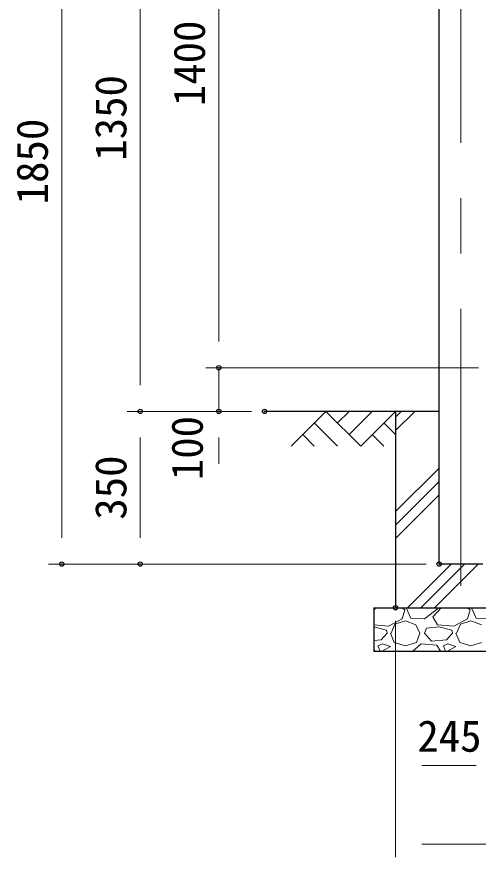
# Model space of a CAD drawing. Units: millimetres, scale not verified. Extents: x -6300 to 6300, y -4455 to 4455.
# Drawn here: x 1915 to 2973, y -2020 to -93 of the extents above; entities that cross this region are included whole.
import ezdxf
from ezdxf.enums import TextEntityAlignment as Align

# ---------------------------------------------------------------- set-up
doc = ezdxf.new("R2010")
doc.units = ezdxf.units.MM
doc.header["$LTSCALE"] = 20
doc.header["$PDMODE"] = 32
doc.header["$PDSIZE"] = 10
doc.linetypes.add('USER1', pattern=[50.8, 31.75, -6.35, 6.35, -6.35])
for name, color, linetype, lineweight in [('0-1_D-STR1', 1, 'Continuous', 25), ('0-2_D-STR4', 7, 'Continuous', 25), ('0-3_D-BMK', 2, 'USER1', 13), ('0-6_D-DCR-HCH', 7, 'Continuous', 13), ('0-7_D-BGD', 7, 'Continuous', 25), ('0-8_D-STR-DIM', 7, 'Continuous', 13)]:
    doc.layers.add(name, color=color, linetype=linetype, lineweight=lineweight)
doc.layers.add('0-A_Defpoints', color=8, linetype='Continuous')
doc.styles.add('ＭＳ ゴシック', font='')
doc.styles.get('ＭＳ ゴシック').set_extended_font_data('MS Gothic')

msp = doc.modelspace()

# ---------------------------------------------------------------- linework, layer by layer
at = {"layer": '0-1_D-STR1'}
for p, q in [((2883.29, -1348.02), (2883.29, 501.98)), ((2983.29, -1348.02), (2883.29, -1348.02))]:
    msp.add_line(p, q, dxfattribs=at)
at = {"layer": '0-2_D-STR4'}
for p, q in [((2883.29, -998.02), (2783.29, -998.02)), ((2783.29, -998.02), (2783.29, -1448.02)), ((2733.29, -1448.02), (4003.29, -1448.02)), ((2733.29, -1448.02), (2733.29, -1548.02)), ((2733.29, -1548.02), (4003.29, -1548.02))]:
    msp.add_line(p, q, dxfattribs=at)
at = {"layer": '0-3_D-BMK'}
msp.add_line((2933.29, -1398.02), (2933.29, 551.98), dxfattribs=at)
at = {"layer": '0-6_D-DCR-HCH'}
for p, q in [((2623.66, -998.02), (2543.84, -1077.84)), ((2623.66, -998.02), (2703.47, -1077.84)), ((2650.26, -1024.63), (2676.87, -998.02)), ((2676.87, -1051.23), (2730.08, -998.02)), ((2703.47, -1077.84), (2783.29, -998.02)), ((2783.29, -1042.2), (2827.47, -998.02)), ((2783.29, -1011.26), (2796.53, -998.02)), ((2597.05, -1024.63), (2650.51, -1077.84)), ((2756.69, -1024.63), (2783.29, -1051.11)), ((2570.44, -1051.23), (2597.17, -1077.84)), ((2730.08, -1051.23), (2756.81, -1077.84)), ((2783.29, -1227.81), (2883.29, -1127.81)), ((2783.29, -1258.75), (2883.29, -1158.75)), ((2783.29, -1289.68), (2883.29, -1189.68)), ((2810.57, -1448.02), (2910.57, -1348.02)), ((2841.51, -1448.02), (2941.51, -1348.02)), ((2872.44, -1448.02), (2972.44, -1348.02)), ((2733.29, -1453.41), (2738.15, -1448.02)), ((2797.6, -1448.02), (2804.5, -1452.8)), ((2804.5, -1452.8), (2798.5, -1473.8)), ((2807.78, -1448.02), (2818, -1472.3)), ((2849.5, -1473.8), (2882.5, -1448.3)), ((2869, -1469.3), (2888.15, -1448.02)), ((2882.5, -1448.3), (2882.59, -1448.02)), ((2947.6, -1448.02), (2954.5, -1452.8)), ((2954.5, -1452.8), (2948.5, -1473.8)), ((2957.78, -1448.02), (2968, -1472.3)), ((2798.5, -1473.8), (2767, -1490.3)), ((2782, -1485.8), (2806, -1478.3)), ((2806, -1478.3), (2830, -1487.3)), ((2818, -1472.3), (2849.5, -1473.8)), ((2879.5, -1487.3), (2869, -1469.3)), ((2948.5, -1473.8), (2917, -1490.3)), ((2932, -1485.8), (2956, -1478.3)), ((2956, -1478.3), (2980, -1487.3)), ((2968, -1472.3), (2999.5, -1473.8)), ((2767, -1490.3), (2733.29, -1487.6)), ((2762.5, -1499.3), (2733.29, -1492)), ((2764, -1506.8), (2762.5, -1499.3)), ((2773, -1506.8), (2782, -1485.8)), ((2830, -1487.3), (2839, -1506.8)), ((2849.5, -1506.8), (2854, -1494.8)), ((2882.5, -1491.8), (2854, -1494.8)), ((2917, -1490.3), (2879.5, -1487.3)), ((2912.5, -1499.3), (2882.5, -1491.8)), ((2914, -1506.8), (2912.5, -1499.3)), ((2923, -1506.8), (2932, -1485.8)), ((2750.5, -1521.8), (2733.29, -1523.29)), ((2764, -1506.8), (2750.5, -1521.8)), ((2771.5, -1506.8), (2780.5, -1527.8)), ((2831.5, -1527.8), (2839, -1506.8)), ((2866, -1524.8), (2849.5, -1506.8)), ((2900.5, -1521.8), (2866, -1524.8)), ((2914, -1506.8), (2900.5, -1521.8)), ((2921.5, -1506.8), (2930.5, -1527.8)), ((2753.5, -1530.8), (2743, -1535.3)), ((2743, -1535.3), (2748.09, -1548.02)), ((2752.79, -1548.02), (2771.5, -1536.8)), ((2771.5, -1536.8), (2753.5, -1530.8)), ((2780.5, -1527.8), (2806, -1535.3)), ((2806, -1535.3), (2831.5, -1527.8)), ((2842, -1530.8), (2823.13, -1548.02)), ((2878, -1533.8), (2842, -1530.8)), ((2886.69, -1548.02), (2878, -1533.8)), ((2903.5, -1530.8), (2893, -1535.3)), ((2893, -1535.3), (2898.09, -1548.02)), ((2902.79, -1548.02), (2921.5, -1536.8)), ((2921.5, -1536.8), (2903.5, -1530.8)), ((2930.5, -1527.8), (2956, -1535.3)), ((2956, -1535.3), (2981.5, -1527.8)), ((2736.69, -1548.02), (2733.29, -1542.46))]:
    msp.add_line(p, q, dxfattribs=at)
at = {"layer": '0-7_D-BGD'}
msp.add_line((2783.29, -998.02), (2483.29, -998.02), dxfattribs=at)
at = {"layer": '0-8_D-STR-DIM'}
for p, q in [((2018.18, 441.98), (2018.18, -1288.02)), ((2378.18, 441.98), (2378.18, -838.02)), ((2198.18, 291.98), (2198.18, -938.02)), ((2378.18, -838.02), (2378.18, -778.02)), ((2973.29, -898.02), (2348.18, -898.02)), ((2973.29, -898.02), (2348.18, -898.02)), ((2378.18, -898.02), (2378.18, -998.02)), ((2453.29, -998.02), (2168.18, -998.02)), ((2453.29, -998.02), (2168.18, -998.02)), ((2453.29, -998.02), (2348.18, -998.02)), ((2198.18, -1058.02), (2198.18, -1288.02)), ((2378.18, -1058.02), (2378.18, -1118.02)), ((2853.29, -1348.02), (1988.18, -1348.02)), ((2853.29, -1348.02), (2168.18, -1348.02)), ((2783.29, -1478.02), (2783.29, -1840.01)), ((2783.29, -1478.02), (2783.29, -2020.01)), ((2843.29, -1810.01), (2968.29, -1810.01)), ((2843.29, -1990.01), (3893.29, -1990.01))]:
    msp.add_line(p, q, dxfattribs=at)
at = {"layer": '0-A_Defpoints'}
for p in [(2378.18, -898.02), (2198.18, -998.02), (2378.18, -998.02), (2483.29, -998.02), (2018.18, -1348.02), (2198.18, -1348.02), (2883.29, -1348.02), (2783.29, -1448.02)]:
    msp.add_point(p, dxfattribs=at)

# ---------------------------------------------------------------- texts
at = {"layer": '0-8_D-STR-DIM', "style": 'ＭＳ ゴシック'}
for s, p in [('1400', (2368.06, -298.37)), ('1350', (2188.06, -423.37)), ('1850', (2008.06, -523.37)), ('100', (2363.13, -1155.75)), ('350', (2188.06, -1246.33))]:
    msp.add_text(s, height=72.14, rotation=90, dxfattribs=at).set_placement(p, align=Align.BOTTOM_LEFT)
msp.add_text('245', height=72.14, dxfattribs=at).set_placement((2833.27, -1799.89), align=Align.BOTTOM_LEFT)

doc.saveas('drawing.dxf')
